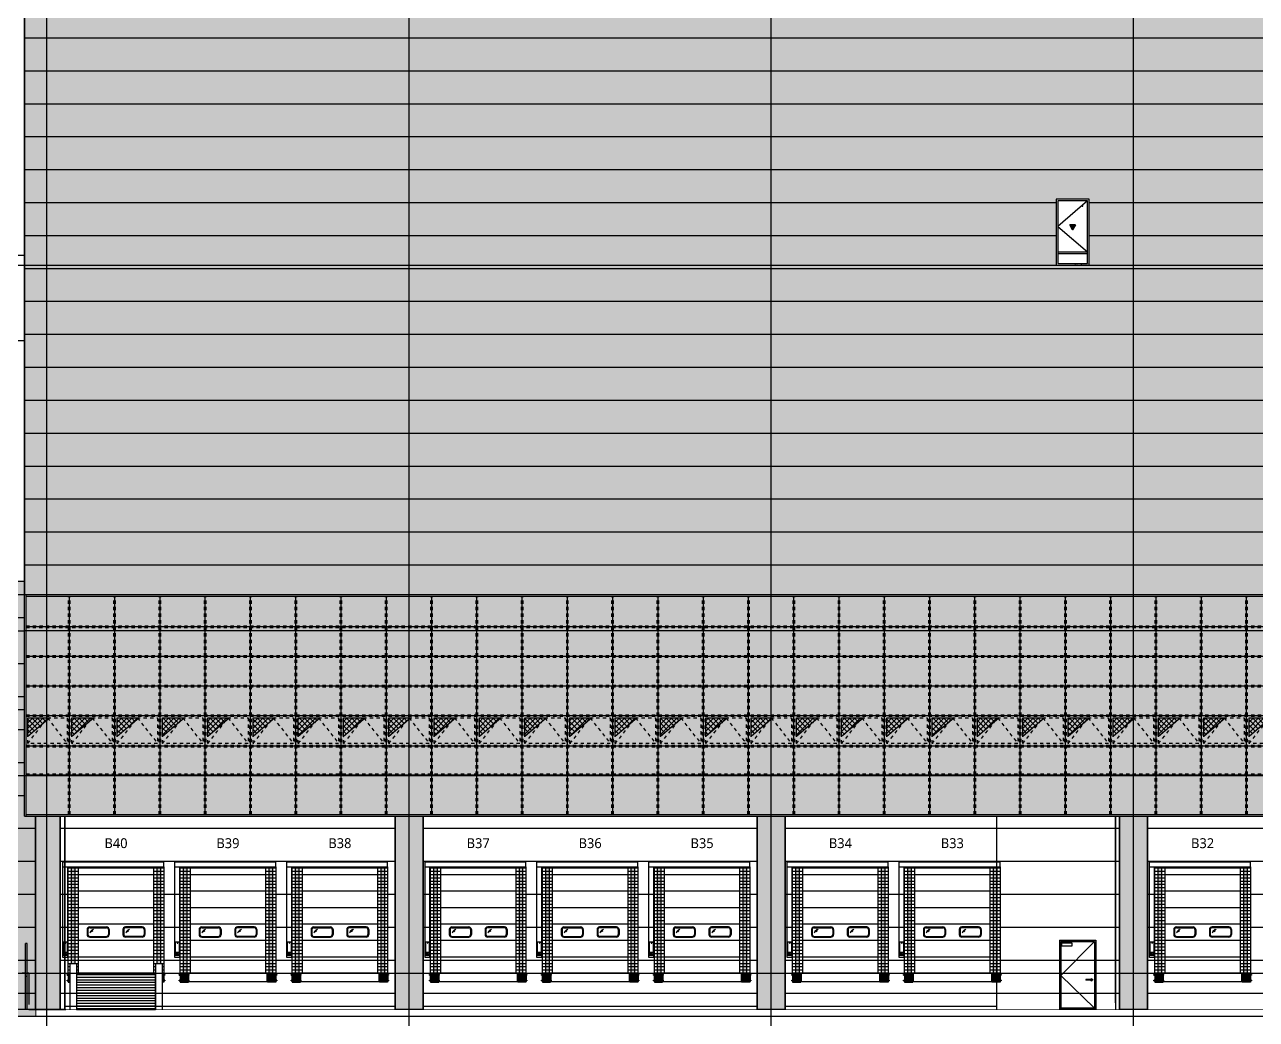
# Model space of a CAD drawing. Header units: millimetres. Extents: x 37653813 to 38677796, y 586285 to 874285.
# Drawn here: x 37803499 to 37840907, y 763742 to 793942 of the extents above; entities that cross this region are included whole.
import ezdxf
from ezdxf.enums import TextEntityAlignment as Align

# ---------------------------------------------------------------- set-up
doc = ezdxf.new("R2010")
doc.units = ezdxf.units.MM
doc.header["$LTSCALE"] = 1000
doc.header["$MEASUREMENT"] = 0
for name, pattern in [('-HID', [2.5, 1.5, -1]), ('CEN', [62, 60, -1, 0, -1]), ('HIDDEN', [2, 1, -1])]:
    doc.linetypes.add(name, pattern=pattern)
doc.layers.get('0').update_dxf_attribs({"linetype": 'CONTINUOUS'})
doc.layers.get('Defpoints').update_dxf_attribs({"color": 161, "linetype": 'CONTINUOUS'})
for name, color, linetype in [('251', 251, 'CONTINUOUS'), ('cen', 1, 'CONTINUOUS'), ('center(창호)', 1, 'CEN'), ('CON', 2, 'CONTINUOUS'), ('DOOR', 4, 'CONTINUOUS'), ('DOOR-ELE', 252, 'CONTINUOUS'), ('ELE-3', 7, 'CONTINUOUS'), ('ELE-5', 5, 'CONTINUOUS'), ('ELE2', 3, 'CONTINUOUS'), ('ELE3', 6, 'CONTINUOUS'), ('ELE4', 4, 'CONTINUOUS'), ('ELE9', 9, 'CONTINUOUS'), ('FIN(패널-T75 글라스울)', 6, 'CONTINUOUS'), ('h 253', 253, 'CONTINUOUS'), ('HAT-251', 251, 'CONTINUOUS'), ('HAT-253', 253, 'CONTINUOUS'), ('HAT-BACK', 252, 'CONTINUOUS'), ('hatch', 8, 'CONTINUOUS'), ('OPEN', 1, '-HID'), ('RAMP-ELE2', 4, 'CONTINUOUS'), ('STAIR', 4, 'CONTINUOUS'), ('TEX', 3, 'CONTINUOUS'), ('WID', 4, 'CONTINUOUS'), ('WIN', 4, 'CONTINUOUS'), ('WIN(커튼월)_외부', 4, 'CONTINUOUS'), ('WIN(커튼월_HID)_외부', 252, 'HIDDEN'), ('WIN_3(커튼월)_외부', 252, 'HIDDEN'), ('WIPEOUT', 7, 'CONTINUOUS'), ('먹-적색 14', 14, 'CONTINUOUS'), ('먹-적색(가로선) 26', 26, 'CONTINUOUS'), ('먹-흰색 255', 255, 'CONTINUOUS')]:
    doc.layers.add(name, color=color, linetype=linetype)
doc.layers.add('먹-WIN(커튼월)', color=7, linetype='CONTINUOUS', true_color=0xe0f2ff)
doc.styles.add('나눔바른고딕', font='NanumBarunGothic.ttf')

# ---------------------------------------------------------------- blocks, each defined once
blk = doc.blocks.new('AW_1.0X1.5_(소방)')
at = {"ltscale": 1000}
blk.add_wipeout([(1000, 2000), (0, 2000), (0, 0), (1000, 0)], dxfattribs=at).dxf.layer = 'WID'
h = blk.add_hatch(color=1)
h.dxf.hatch_style = 1
h.paths.add_polyline_path([(500, 1075), (587, 1225), (413, 1225)])
at = {"layer": 'HAT-BACK', "ltscale": 1000}
h = blk.add_hatch(color=253, dxfattribs=at)
h.dxf.hatch_style = 1
edge = h.paths.add_edge_path()
edge.add_arc((200, 1800), 15, 180, 540, ccw=False)
at = {"color": 1}
blk.add_lwpolyline([(500, 1075), (587, 1225), (413, 1225)], close=True, dxfattribs=at)
at = {"ltscale": 1000}
blk.add_lwpolyline([(500, 1075), (413, 1225), (587, 1225)], close=True, dxfattribs=at)
blk.add_circle((200, 1800), 15, dxfattribs=at)
at = {"layer": 'OPEN', "ltscale": 700}
blk.add_lwpolyline([(50, 1950), (950, 1175), (50, 400)], dxfattribs=at)
at = {"layer": 'WID', "ltscale": 1000}
for p, q in [((950, 400), (50, 400)), ((950, 350), (50, 350))]:
    blk.add_line(p, q, dxfattribs=at)
for points in [[(1000, 0), (0, 0), (0, 2000), (1000, 2000)], [(950, 50), (50, 50), (50, 1950), (950, 1950)]]:
    blk.add_lwpolyline(points, close=True, dxfattribs=at)
at = {"layer": 'Defpoints', "style": '나눔바른고딕'}
blk.add_text('AW(1.0X1.5)-소방대진입창호', height=25, dxfattribs=at).set_placement((15, 15))
blk = doc.blocks.new('저온 OVERHEAD DOOR')
blk.add_wipeout([(2600, 3382), (-465, 3382), (-465, 3230), (-300, 3230), (-300, -250), (2600, -250)]).dxf.layer = 'ELE-5'
at = {"ltscale": 2}
for points in [[(-100, 3230), (-200, 3230), (-200, 0), (-100, 0)], [(2500, 3230), (2400, 3230), (2400, 0), (2500, 0)]]:
    blk.add_hatch(color=256, dxfattribs=at).paths.add_polyline_path(points)
for p, q in [((-465, 3382), (2600, 3382)), ((-465, 482), (-465, 3382)), ((2600, 3230), (2600, 3382)), ((-465, 3230), (2600, 3230)), ((-315, 482), (-315, 3230)), ((272, 1325), (272, 1175)), ((297, 1325), (297, 1175)), ((352, 1405), (862, 1405)), ((352, 1405), (862, 1405)), ((352, 1380), (862, 1380)), ((352, 1380), (862, 1380)), ((471, 1339), (357, 1230)), ((441, 1329), (368, 1260)), ((444, 1289), (409, 1253)), ((917, 1325), (917, 1175)), ((942, 1325), (942, 1175)), ((1358, 1325), (1358, 1175)), ((1383, 1325), (1383, 1175)), ((1948, 1405), (1438, 1405)), ((1948, 1405), (1438, 1405)), ((1948, 1380), (1438, 1380)), ((1948, 1380), (1438, 1380)), ((1558, 1339), (1444, 1230)), ((1528, 1329), (1455, 1260)), ((1531, 1289), (1496, 1253)), ((2003, 1325), (2003, 1175)), ((2028, 1325), (2028, 1175)), ((-445, 553), (-445, 953)), ((-445, 953), (-325, 953)), ((-390, 937), (-390, 928)), ((-380, 937), (-380, 928)), ((-325, 553), (-325, 953)), ((352, 1120), (862, 1120)), ((352, 1095), (862, 1095)), ((1948, 1120), (1438, 1120)), ((1948, 1095), (1438, 1095)), ((-315, 482), (-465, 482)), ((-445, 641), (-325, 641)), ((-445, 553), (-325, 553)), ((-425, 565), (-425, 574)), ((-355, 581), (-415, 581)), ((-415, 565), (-415, 574)), ((-385, 581), (-385, 641)), ((-355, 565), (-355, 574)), ((-345, 565), (-345, 574)), ((-300, 0), (-300, -270)), ((-300, 0), (-50, 0)), ((-290, 0), (-290, -270)), ((-280, 0), (-280, -270)), ((-270, 0), (-270, -270)), ((-260, 0), (-260, -270)), ((-250, 0), (-250, -270)), ((-240, 0), (-240, -270)), ((-230, 0), (-230, -270)), ((-220, 0), (-220, -270)), ((-210, 0), (-210, -270)), ((-200, 0), (-200, -270)), ((-190, 0), (-190, -270)), ((-180, 0), (-180, -270)), ((-170, 0), (-170, -270)), ((-160, 0), (-160, -270)), ((-150, 0), (-150, -270)), ((-140, 0), (-140, -270)), ((-130, 0), (-130, -270)), ((-120, 0), (-120, -270)), ((-110, 0), (-110, -270)), ((-100, 0), (-100, -270)), ((-90, 0), (-90, -270)), ((-80, 0), (-80, -270)), ((-70, 0), (-70, -270)), ((-60, 0), (-60, -270)), ((-50, 0), (-50, -270)), ((2600, 0), (2350, 0)), ((2350, 0), (2350, -270)), ((2360, 0), (2360, -270)), ((2370, 0), (2370, -270)), ((2380, 0), (2380, -270)), ((2390, 0), (2390, -270)), ((2400, 0), (2400, -270)), ((2410, 0), (2410, -270)), ((2420, 0), (2420, -270)), ((2430, 0), (2430, -270)), ((2440, 0), (2440, -270)), ((2450, 0), (2450, -270)), ((2460, 0), (2460, -270)), ((2470, 0), (2470, -270)), ((2480, 0), (2480, -270)), ((2490, 0), (2490, -270)), ((2500, 0), (2500, -270)), ((2510, 0), (2510, -270)), ((2520, 0), (2520, -270)), ((2530, 0), (2530, -270)), ((2540, 0), (2540, -270)), ((2550, 0), (2550, -270)), ((2560, 0), (2560, -270)), ((2570, 0), (2570, -270)), ((2580, 0), (2580, -270)), ((2590, 0), (2590, -270)), ((2600, 0), (2600, -270)), ((-329, -42), (-330, -43)), ((-330, -43), (-330, -59)), ((-330, -59), (-329, -60)), ((-329, -210), (-330, -211)), ((-330, -211), (-330, -227)), ((-330, -227), (-329, -228)), ((-329, -42), (-317, -42)), ((-329, -60), (-317, -60)), ((-329, -210), (-317, -210)), ((-329, -228), (-317, -228)), ((-317, -40), (-317, -62)), ((-306, -40), (-317, -40)), ((-317, -42), (-44, -42)), ((-317, -60), (-44, -60)), ((-306, -62), (-317, -62)), ((-317, -208), (-317, -230)), ((-306, -208), (-317, -208)), ((-317, -210), (-44, -210)), ((-317, -228), (-44, -228)), ((-306, -230), (-317, -230)), ((-306, -15), (-300, -15)), ((-306, -15), (-306, -255)), ((-306, -25), (-296, -15)), ((-306, -25), (-306, -245)), ((-296, -255), (-306, -245)), ((-306, -255), (-300, -255)), ((-300, -15), (-300, -255)), ((-300, -245), (-300, -270)), ((-300, -270), (-50, -270)), ((-231, -15), (-296, -15)), ((-231, -255), (-296, -255)), ((-231, -255), (-231, -15)), ((-119, -25), (-109, -15)), ((-119, -25), (-119, -245)), ((-109, -255), (-119, -245)), ((-50, -15), (-109, -15)), ((-50, -255), (-109, -255)), ((-50, -15), (-44, -15)), ((-50, -15), (-50, -255)), ((-50, -245), (-50, -270)), ((-50, -255), (-44, -255)), ((-44, -15), (-44, -255)), ((-37, -40), (-44, -40)), ((-37, -62), (-44, -62)), ((-37, -208), (-44, -208)), ((-37, -230), (-44, -230)), ((-37, -40), (-37, -62)), ((-37, -208), (-37, -230)), ((2337, -40), (2337, -62)), ((2337, -40), (2344, -40)), ((2337, -62), (2344, -62)), ((2337, -208), (2337, -230)), ((2337, -208), (2344, -208)), ((2337, -230), (2344, -230)), ((2350, -15), (2344, -15)), ((2344, -15), (2344, -255)), ((2617, -42), (2344, -42)), ((2617, -60), (2344, -60)), ((2617, -210), (2344, -210)), ((2617, -228), (2344, -228)), ((2350, -255), (2344, -255)), ((2350, -15), (2409, -15)), ((2350, -15), (2350, -255)), ((2350, -245), (2350, -270)), ((2350, -255), (2409, -255)), ((2600, -270), (2350, -270)), ((2419, -25), (2409, -15)), ((2409, -255), (2419, -245)), ((2419, -25), (2419, -245)), ((2531, -15), (2596, -15)), ((2531, -255), (2531, -15)), ((2531, -255), (2596, -255)), ((2606, -25), (2596, -15)), ((2596, -255), (2606, -245)), ((2606, -15), (2600, -15)), ((2600, -15), (2600, -255)), ((2600, -245), (2600, -270)), ((2606, -255), (2600, -255)), ((2606, -15), (2606, -255)), ((2606, -25), (2606, -245)), ((2606, -40), (2617, -40)), ((2606, -62), (2617, -62)), ((2606, -208), (2617, -208)), ((2606, -230), (2617, -230)), ((2617, -40), (2617, -62)), ((2629, -42), (2617, -42)), ((2629, -60), (2617, -60)), ((2617, -208), (2617, -230)), ((2629, -210), (2617, -210)), ((2629, -228), (2617, -228)), ((2629, -42), (2630, -43)), ((2630, -59), (2629, -60)), ((2629, -210), (2630, -211)), ((2630, -227), (2629, -228)), ((2630, -43), (2630, -59)), ((2630, -211), (2630, -227))]:
    blk.add_line(p, q)
at = {"linetype": 'Continuous', "lineweight": -3}
for p, q in [((-300, 3200), (0, 3200)), ((-300, 3100), (0, 3100)), ((-300, 3100), (0, 3100)), ((-300, 3000), (0, 3000)), ((-300, 3000), (0, 3000)), ((0, 3200), (2300, 3200)), ((0, 3000), (2300, 3000)), ((2300, 3200), (2600, 3200)), ((2300, 3100), (2600, 3100)), ((2300, 3100), (2600, 3100)), ((2300, 3000), (2600, 3000)), ((2300, 3000), (2600, 3000)), ((-300, 2900), (0, 2900)), ((-300, 2900), (0, 2900)), ((-300, 2800), (0, 2800)), ((-300, 2800), (0, 2800)), ((-300, 2800), (0, 2800)), ((-300, 2700), (0, 2700)), ((-300, 2700), (0, 2700)), ((-300, 2700), (0, 2700)), ((-300, 2700), (0, 2700)), ((-300, 2700), (0, 2700)), ((-300, 2700), (0, 2700)), ((-300, 2700), (0, 2700)), ((-300, 2700), (0, 2700)), ((-300, 2700), (0, 2700)), ((2300, 2900), (2600, 2900)), ((2300, 2900), (2600, 2900)), ((2300, 2800), (2600, 2800)), ((2300, 2800), (2600, 2800)), ((2300, 2800), (2600, 2800)), ((2300, 2700), (2600, 2700)), ((2300, 2700), (2600, 2700)), ((2300, 2700), (2600, 2700)), ((2300, 2700), (2600, 2700)), ((2300, 2700), (2600, 2700)), ((2300, 2700), (2600, 2700)), ((2300, 2700), (2600, 2700)), ((2300, 2700), (2600, 2700)), ((2300, 2700), (2600, 2700)), ((-300, 2600), (0, 2600)), ((-300, 2600), (0, 2600)), ((-300, 2600), (0, 2600)), ((-300, 2600), (0, 2600)), ((-300, 2600), (0, 2600)), ((-300, 2600), (0, 2600)), ((-300, 2600), (0, 2600)), ((-300, 2600), (0, 2600)), ((-300, 2600), (0, 2600)), ((-300, 2600), (0, 2600)), ((-300, 2600), (0, 2600)), ((-300, 2600), (0, 2600)), ((-300, 2600), (0, 2600)), ((-300, 2600), (0, 2600)), ((-300, 2600), (0, 2600)), ((-300, 2600), (0, 2600)), ((-300, 2600), (0, 2600)), ((-300, 2600), (0, 2600)), ((-300, 2500), (0, 2500)), ((-300, 2500), (0, 2500)), ((-300, 2500), (0, 2500)), ((-300, 2500), (0, 2500)), ((-300, 2500), (0, 2500)), ((-300, 2500), (0, 2500)), ((-300, 2500), (0, 2500)), ((-300, 2500), (0, 2500)), ((-300, 2500), (0, 2500)), ((-300, 2500), (0, 2500)), ((-300, 2500), (0, 2500)), ((-300, 2500), (0, 2500)), ((-300, 2500), (0, 2500)), ((-300, 2500), (0, 2500)), ((-300, 2500), (0, 2500)), ((-300, 2500), (0, 2500)), ((-300, 2500), (0, 2500)), ((-300, 2500), (0, 2500)), ((-300, 2400), (0, 2400)), ((-300, 2400), (0, 2400)), ((-300, 2400), (0, 2400)), ((-300, 2400), (0, 2400)), ((-300, 2400), (0, 2400)), ((-300, 2400), (0, 2400)), ((-300, 2400), (0, 2400)), ((-300, 2400), (0, 2400)), ((-300, 2400), (0, 2400)), ((-300, 2400), (0, 2400)), ((-300, 2400), (0, 2400)), ((-300, 2400), (0, 2400)), ((-300, 2400), (0, 2400)), ((-300, 2400), (0, 2400)), ((-300, 2400), (0, 2400)), ((-300, 2400), (0, 2400)), ((-300, 2400), (0, 2400)), ((-300, 2400), (0, 2400)), ((-300, 2300), (0, 2300)), ((-300, 2300), (0, 2300)), ((-300, 2300), (0, 2300)), ((-300, 2300), (0, 2300)), ((-300, 2300), (0, 2300)), ((-300, 2300), (0, 2300)), ((-300, 2300), (0, 2300)), ((-300, 2300), (0, 2300)), ((-300, 2300), (0, 2300)), ((-300, 2300), (0, 2300)), ((-300, 2300), (0, 2300)), ((-300, 2300), (0, 2300)), ((-300, 2300), (0, 2300)), ((-300, 2300), (0, 2300)), ((-300, 2300), (0, 2300)), ((-300, 2300), (0, 2300)), ((-300, 2300), (0, 2300)), ((-300, 2300), (0, 2300)), ((2300, 2600), (2600, 2600)), ((2300, 2600), (2600, 2600)), ((2300, 2600), (2600, 2600)), ((2300, 2600), (2600, 2600)), ((2300, 2600), (2600, 2600)), ((2300, 2600), (2600, 2600)), ((2300, 2600), (2600, 2600)), ((2300, 2600), (2600, 2600)), ((2300, 2600), (2600, 2600)), ((2300, 2600), (2600, 2600)), ((2300, 2600), (2600, 2600)), ((2300, 2600), (2600, 2600)), ((2300, 2600), (2600, 2600)), ((2300, 2600), (2600, 2600)), ((2300, 2600), (2600, 2600)), ((2300, 2600), (2600, 2600)), ((2300, 2600), (2600, 2600)), ((2300, 2600), (2600, 2600)), ((2300, 2500), (2600, 2500)), ((2300, 2500), (2600, 2500)), ((2300, 2500), (2600, 2500)), ((2300, 2500), (2600, 2500)), ((2300, 2500), (2600, 2500)), ((2300, 2500), (2600, 2500)), ((2300, 2500), (2600, 2500)), ((2300, 2500), (2600, 2500)), ((2300, 2500), (2600, 2500)), ((2300, 2500), (2600, 2500)), ((2300, 2500), (2600, 2500)), ((2300, 2500), (2600, 2500)), ((2300, 2500), (2600, 2500)), ((2300, 2500), (2600, 2500)), ((2300, 2500), (2600, 2500)), ((2300, 2500), (2600, 2500)), ((2300, 2500), (2600, 2500)), ((2300, 2500), (2600, 2500)), ((2300, 2400), (2600, 2400)), ((2300, 2400), (2600, 2400)), ((2300, 2400), (2600, 2400)), ((2300, 2400), (2600, 2400)), ((2300, 2400), (2600, 2400)), ((2300, 2400), (2600, 2400)), ((2300, 2400), (2600, 2400)), ((2300, 2400), (2600, 2400)), ((2300, 2400), (2600, 2400)), ((2300, 2400), (2600, 2400)), ((2300, 2400), (2600, 2400)), ((2300, 2400), (2600, 2400)), ((2300, 2400), (2600, 2400)), ((2300, 2400), (2600, 2400)), ((2300, 2400), (2600, 2400)), ((2300, 2400), (2600, 2400)), ((2300, 2400), (2600, 2400)), ((2300, 2400), (2600, 2400)), ((2300, 2300), (2600, 2300)), ((2300, 2300), (2600, 2300)), ((2300, 2300), (2600, 2300)), ((2300, 2300), (2600, 2300)), ((2300, 2300), (2600, 2300)), ((2300, 2300), (2600, 2300)), ((2300, 2300), (2600, 2300)), ((2300, 2300), (2600, 2300)), ((2300, 2300), (2600, 2300)), ((2300, 2300), (2600, 2300)), ((2300, 2300), (2600, 2300)), ((2300, 2300), (2600, 2300)), ((2300, 2300), (2600, 2300)), ((2300, 2300), (2600, 2300)), ((2300, 2300), (2600, 2300)), ((2300, 2300), (2600, 2300)), ((2300, 2300), (2600, 2300)), ((2300, 2300), (2600, 2300)), ((-300, 2200), (0, 2200)), ((-300, 2200), (0, 2200)), ((-300, 2200), (0, 2200)), ((-300, 2200), (0, 2200)), ((-300, 2200), (0, 2200)), ((-300, 2200), (0, 2200)), ((-300, 2200), (0, 2200)), ((-300, 2200), (0, 2200)), ((-300, 2200), (0, 2200)), ((-300, 2200), (0, 2200)), ((-300, 2200), (0, 2200)), ((-300, 2200), (0, 2200)), ((-300, 2100), (0, 2100)), ((-300, 2100), (0, 2100)), ((-300, 2100), (0, 2100)), ((-300, 2100), (0, 2100)), ((-300, 2100), (0, 2100)), ((-300, 2100), (0, 2100)), ((-300, 2100), (0, 2100)), ((-300, 2100), (0, 2100)), ((-300, 2100), (0, 2100)), ((-300, 2100), (0, 2100)), ((-300, 2100), (0, 2100)), ((-300, 2100), (0, 2100)), ((-300, 2000), (0, 2000)), ((-300, 2000), (0, 2000)), ((-300, 2000), (0, 2000)), ((-300, 2000), (0, 2000)), ((-300, 2000), (0, 2000)), ((-300, 2000), (0, 2000)), ((-300, 2000), (0, 2000)), ((-300, 2000), (0, 2000)), ((-300, 2000), (0, 2000)), ((-300, 2000), (0, 2000)), ((-300, 2000), (0, 2000)), ((-300, 2000), (0, 2000)), ((-300, 1900), (0, 1900)), ((-300, 1900), (0, 1900)), ((-300, 1900), (0, 1900)), ((-300, 1900), (0, 1900)), ((-300, 1900), (0, 1900)), ((-300, 1900), (0, 1900)), ((-300, 1900), (0, 1900)), ((-300, 1900), (0, 1900)), ((-300, 1900), (0, 1900)), ((-300, 1900), (0, 1900)), ((-300, 1900), (0, 1900)), ((-300, 1900), (0, 1900)), ((2300, 2200), (2600, 2200)), ((2300, 2200), (2600, 2200)), ((2300, 2200), (2600, 2200)), ((2300, 2200), (2600, 2200)), ((2300, 2200), (2600, 2200)), ((2300, 2200), (2600, 2200)), ((2300, 2200), (2600, 2200)), ((2300, 2200), (2600, 2200)), ((2300, 2200), (2600, 2200)), ((2300, 2200), (2600, 2200)), ((2300, 2200), (2600, 2200)), ((2300, 2200), (2600, 2200)), ((2300, 2100), (2600, 2100)), ((2300, 2100), (2600, 2100)), ((2300, 2100), (2600, 2100)), ((2300, 2100), (2600, 2100)), ((2300, 2100), (2600, 2100)), ((2300, 2100), (2600, 2100)), ((2300, 2100), (2600, 2100)), ((2300, 2100), (2600, 2100)), ((2300, 2100), (2600, 2100)), ((2300, 2100), (2600, 2100)), ((2300, 2100), (2600, 2100)), ((2300, 2100), (2600, 2100)), ((2300, 2000), (2600, 2000)), ((2300, 2000), (2600, 2000)), ((2300, 2000), (2600, 2000)), ((2300, 2000), (2600, 2000)), ((2300, 2000), (2600, 2000)), ((2300, 2000), (2600, 2000)), ((2300, 2000), (2600, 2000)), ((2300, 2000), (2600, 2000)), ((2300, 2000), (2600, 2000)), ((2300, 2000), (2600, 2000)), ((2300, 2000), (2600, 2000)), ((2300, 2000), (2600, 2000)), ((2300, 1900), (2600, 1900)), ((2300, 1900), (2600, 1900)), ((2300, 1900), (2600, 1900)), ((2300, 1900), (2600, 1900)), ((2300, 1900), (2600, 1900)), ((2300, 1900), (2600, 1900)), ((2300, 1900), (2600, 1900)), ((2300, 1900), (2600, 1900)), ((2300, 1900), (2600, 1900)), ((2300, 1900), (2600, 1900)), ((2300, 1900), (2600, 1900)), ((2300, 1900), (2600, 1900)), ((-300, 1800), (0, 1800)), ((-300, 1800), (0, 1800)), ((-300, 1800), (0, 1800)), ((-300, 1800), (0, 1800)), ((-300, 1800), (0, 1800)), ((-300, 1800), (0, 1800)), ((-300, 1800), (0, 1800)), ((-300, 1800), (0, 1800)), ((-300, 1800), (0, 1800)), ((-300, 1800), (0, 1800)), ((-300, 1800), (0, 1800)), ((-300, 1800), (0, 1800)), ((-300, 1700), (0, 1700)), ((-300, 1700), (0, 1700)), ((-300, 1700), (0, 1700)), ((-300, 1700), (0, 1700)), ((-300, 1700), (0, 1700)), ((-300, 1700), (0, 1700)), ((-300, 1700), (0, 1700)), ((-300, 1700), (0, 1700)), ((-300, 1700), (0, 1700)), ((-300, 1700), (0, 1700)), ((-300, 1700), (0, 1700)), ((-300, 1700), (0, 1700)), ((-300, 1600), (0, 1600)), ((-300, 1600), (0, 1600)), ((-300, 1600), (0, 1600)), ((-300, 1500), (0, 1500)), ((-300, 1500), (0, 1500)), ((-300, 1500), (0, 1500)), ((2300, 1800), (2600, 1800)), ((2300, 1800), (2600, 1800)), ((2300, 1800), (2600, 1800)), ((2300, 1800), (2600, 1800)), ((2300, 1800), (2600, 1800)), ((2300, 1800), (2600, 1800)), ((2300, 1800), (2600, 1800)), ((2300, 1800), (2600, 1800)), ((2300, 1800), (2600, 1800)), ((2300, 1800), (2600, 1800)), ((2300, 1800), (2600, 1800)), ((2300, 1800), (2600, 1800)), ((2300, 1700), (2600, 1700)), ((2300, 1700), (2600, 1700)), ((2300, 1700), (2600, 1700)), ((2300, 1700), (2600, 1700)), ((2300, 1700), (2600, 1700)), ((2300, 1700), (2600, 1700)), ((2300, 1700), (2600, 1700)), ((2300, 1700), (2600, 1700)), ((2300, 1700), (2600, 1700)), ((2300, 1700), (2600, 1700)), ((2300, 1700), (2600, 1700)), ((2300, 1700), (2600, 1700)), ((2300, 1600), (2600, 1600)), ((2300, 1600), (2600, 1600)), ((2300, 1600), (2600, 1600)), ((2300, 1500), (2600, 1500)), ((2300, 1500), (2600, 1500)), ((2300, 1500), (2600, 1500)), ((-300, 1400), (0, 1400)), ((-300, 1400), (0, 1400)), ((-300, 1400), (0, 1400)), ((-300, 1300), (0, 1300)), ((-300, 1300), (0, 1300)), ((-300, 1200), (0, 1200)), ((-300, 1200), (0, 1200)), ((2300, 1400), (2600, 1400)), ((2300, 1400), (2600, 1400)), ((2300, 1400), (2600, 1400)), ((2300, 1300), (2600, 1300)), ((2300, 1300), (2600, 1300)), ((2300, 1200), (2600, 1200)), ((2300, 1200), (2600, 1200)), ((-300, 1100), (0, 1100)), ((-300, 1000), (0, 1000)), ((-300, 900), (0, 900)), ((-300, 800), (0, 800)), ((2300, 1100), (2600, 1100)), ((2300, 1000), (2600, 1000)), ((2300, 900), (2600, 900)), ((2300, 800), (2600, 800)), ((-300, 700), (0, 700)), ((-300, 600), (0, 600)), ((-300, 500), (0, 500)), ((-300, 400), (0, 400)), ((2300, 700), (2600, 700)), ((2300, 600), (2600, 600)), ((2300, 500), (2600, 500)), ((2300, 400), (2600, 400)), ((-300, 300), (0, 300)), ((-300, 200), (0, 200)), ((-300, 100), (0, 100)), ((2300, 300), (2600, 300)), ((2300, 200), (2600, 200)), ((2300, 100), (2600, 100))]:
    blk.add_line(p, q, dxfattribs=at)
at = {"linetype": 'ByBlock', "ltscale": 0.017}
for p, q in [((0, 2500), (2300, 2500)), ((0, 2500), (2300, 2500)), ((0, 2500), (2300, 2500)), ((0, 2500), (2300, 2500)), ((0, 2000), (2300, 2000)), ((0, 1500), (2300, 1500)), ((0, 1000), (2300, 1000)), ((0, 500), (2300, 500))]:
    blk.add_line(p, q, dxfattribs=at)
at = {"linetype": 'ByBlock'}
for p, q in [((-330, -43), (-44, -43)), ((-330, -59), (-44, -59)), ((-330, -211), (-44, -211)), ((-330, -227), (-44, -227)), ((-329, -60), (-329, -42)), ((-329, -228), (-329, -210)), ((2630, -43), (2344, -43)), ((2630, -59), (2344, -59)), ((2630, -211), (2344, -211)), ((2630, -227), (2344, -227)), ((2629, -60), (2629, -42)), ((2629, -228), (2629, -210))]:
    blk.add_line(p, q, dxfattribs=at)
at = {"ltscale": 0.002}
for points in [[(-300, 3230), (0, 3230), (0, 0), (-300, 0)], [(-200, 3230), (-100, 3230), (-100, 0), (-200, 0)], [(2300, 3230), (2600, 3230), (2600, 0), (2300, 0)], [(2400, 3230), (2500, 3230), (2500, 0), (2400, 0)], [(-44, -250), (2344, -250), (2344, 0), (-44, 0)]]:
    blk.add_lwpolyline(points, close=True, dxfattribs=at)
for points in [[(2419, 0), (2350, 0)], [(-119, 0), (-50, 0)]]:
    blk.add_lwpolyline(points)
for centre in [(-282, -51), (-282, -219), (-95, -51), (-95, -219), (2395, -51), (2395, -219), (2582, -51), (2582, -219)]:
    blk.add_circle(centre, 10.2)
for centre, radius, start, end in [((352, 1325), 80, 90, 180), ((352, 1325), 80, 90, 180), ((352, 1175), 80, 180, 270), ((352, 1325), 55, 90, 180), ((352, 1325), 55, 90, 180), ((352, 1175), 55, 180, 270), ((862, 1325), 80, 0, 90), ((862, 1325), 80, 0, 90), ((862, 1325), 55, 0, 90), ((862, 1325), 55, 0, 90), ((862, 1175), 80, 270, 0), ((862, 1175), 55, 270, 0), ((1438, 1325), 80, 90, 180), ((1438, 1325), 80, 90, 180), ((1438, 1175), 80, 180, 270), ((1438, 1325), 55, 90, 180), ((1438, 1325), 55, 90, 180), ((1438, 1175), 55, 180, 270), ((1948, 1325), 80, 0, 90), ((1948, 1325), 80, 0, 90), ((1948, 1325), 55, 0, 90), ((1948, 1325), 55, 0, 90), ((1948, 1175), 80, 270, 0), ((1948, 1175), 55, 270, 0), ((-385, 921), 8.5, 128.1459, 269.9989), ((-385, 937), 5.25, 90, 180.0006), ((-385, 937), 5.25, 359.9994, 90), ((-385, 921), 8.5, 270.0011, 51.8541), ((-420, 581), 8.5, 90.0011, 231.8541), ((-420, 565), 5.25, 179.9994, 270), ((-420, 581), 8.5, 308.1459, 89.9989), ((-420, 565), 5.25, 270, 0.0006), ((-350, 581), 8.5, 90.0011, 231.8541), ((-350, 565), 5.25, 179.9994, 270), ((-350, 581), 8.5, 308.1459, 89.9989), ((-350, 565), 5.25, 270, 0.0006)]:
    blk.add_arc(centre, radius, start, end)
blk = doc.blocks.new('dfadgfafghkfg')
blk.add_wipeout([(6955869, 1636158), (6956069, 1636158), (6956069, 1635858), (6958469, 1635858), (6958469, 1636158), (6958669, 1636158), (6958669, 1634758), (6955869, 1634758)]).dxf.layer = 'WIPEOUT'
at = {"layer": 'h 253'}
h = blk.add_hatch(dxfattribs=at)
h.set_pattern_fill('ANSI31', color=256, scale=25, angle=315)
h.set_pattern_definition([(0, (6810876.97, 1456858.19), (2e-14, 79.375), [])])
h.paths.add_polyline_path([(6958469, 1634758), (6958469, 1635858), (6956069, 1635858), (6956069, 1634758)])
at = {"layer": 'ELE3'}
for p, q in [((6955869, 1636158), (6955869, 1634758)), ((6956069, 1636158), (6956069, 1634758)), ((6958469, 1636158), (6958469, 1634758)), ((6958669, 1636158), (6958669, 1634758))]:
    blk.add_line(p, q, dxfattribs=at)
for points in [[(6955869, 1636158), (6956069, 1636158)], [(6958469, 1636158), (6958669, 1636158)]]:
    blk.add_lwpolyline(points, dxfattribs=at)
at = {"layer": 'h 253'}
blk.add_lwpolyline([(6956069, 1634758), (6958469, 1634758), (6958469, 1635858), (6956069, 1635858)], close=True, dxfattribs=at)
blk = doc.blocks.new('A$C796d04ea')
blk.add_wipeout([(1000, 2100), (1000, 0), (-100, 0), (-100, 2100)])
blk.add_wipeout([(-100, 2100), (1000, 2100), (1000, 0), (-100, 0)]).dxf.layer = 'WIPEOUT'
at = {"layer": 'center(창호)'}
for p, q in [((-20, 900), (70, 900)), ((25, 945), (25, 855))]:
    blk.add_line(p, q, dxfattribs=at)
at = {"layer": 'DOOR', "ltscale": 1000}
for p, q in [((-100, 2100), (-100, 0)), ((1000, 2100), (-100, 2100)), ((-60, 2060), (-60, 0)), ((960, 2060), (-60, 2060)), ((960, 2060), (960, 0)), ((1000, 2100), (1000, 0)), ((-60, 40), (960, 40)), ((-100, 0), (1000, 0))]:
    blk.add_line(p, q, dxfattribs=at)
blk.add_circle((25, 900), 30, dxfattribs=at)
at = {"layer": 'DOOR-ELE', "ltscale": 1000}
for p, q in [((51, 915), (200, 915)), ((51, 885), (200, 885)), ((150, 915), (150, 885)), ((200, 915), (200, 885))]:
    blk.add_line(p, q, dxfattribs=at)
for points in [[(930, 2025), (630, 2025), (630, 1925), (930, 1925)], [(960, 1780), (950, 1780), (950, 1880), (960, 1880)], [(960, 200), (950, 200), (950, 300), (960, 300)]]:
    blk.add_lwpolyline(points, close=True, dxfattribs=at)
at = {"layer": 'OPEN', "ltscale": 700}
for p, q in [((-60, 2060), (960, 1030)), ((960, 1030), (-60, 40))]:
    blk.add_line(p, q, dxfattribs=at)
blk = doc.blocks.new('C7B-B2-B1 입면')
at = {"ltscale": 0.1}
blk.add_wipeout([(44171369, -1439339), (44172119, -1439339), (44172119, -1427839), (44171369, -1427839)], dxfattribs=at).dxf.layer = 'HAT-251'
at = {"layer": 'HAT-251', "ltscale": 0.1}
h = blk.add_hatch(color=256, dxfattribs=at)
h.dxf.hatch_style = 1
h.paths.add_polyline_path([(44171369, -1427839), (44172119, -1427839), (44172119, -1439339), (44171369, -1439339)])
at = {"layer": 'ELE-3', "ltscale": 0.1}
blk.add_lwpolyline([(44171369, -1427839), (44172119, -1427839), (44172119, -1439339), (44171369, -1439339)], close=True, dxfattribs=at)
at = {"layer": 'ELE-3', "ltscale": 1000}
blk.add_lwpolyline([(44172119, -1439339), (44172119, -1431289)], dxfattribs=at)
at = {"layer": 'HAT-251', "ltscale": 0.1}
blk.add_lwpolyline([(44172119, -1439339), (44171369, -1439339), (44171369, -1427839), (44172119, -1427839)], close=True, dxfattribs=at)
blk.add_lwpolyline([(44171369, -1431289), (44171369, -1439339)], dxfattribs=at)
blk = doc.blocks.new('C7C7A-B2-B1 입면')
at = {"ltscale": 0.1}
blk.add_wipeout([(44182294, -1439339), (44183144, -1439339), (44183144, -1427839), (44182294, -1427839)], dxfattribs=at).dxf.layer = 'HAT-251'
at = {"layer": 'HAT-251', "ltscale": 0.1}
h = blk.add_hatch(color=256, dxfattribs=at)
h.dxf.hatch_style = 1
h.paths.add_polyline_path([(44182294, -1427839), (44183144, -1427839), (44183144, -1439339), (44182294, -1439339)])
at = {"layer": 'ELE-3', "ltscale": 0.1}
blk.add_lwpolyline([(44182294, -1427839), (44183144, -1427839), (44183144, -1439339), (44182294, -1439339)], close=True, dxfattribs=at)
at = {"layer": 'ELE-3', "ltscale": 1000}
blk.add_lwpolyline([(44183144, -1439339), (44183144, -1431289)], dxfattribs=at)
at = {"layer": 'HAT-251', "ltscale": 0.1}
blk.add_lwpolyline([(44183144, -1439339), (44182294, -1439339), (44182294, -1427839), (44183144, -1427839)], close=True, dxfattribs=at)
blk.add_lwpolyline([(44182294, -1431289), (44182294, -1439339)], dxfattribs=at)
blk = doc.blocks.new('A$C2DB153E7')
at = {"layer": 'hatch'}
h = blk.add_hatch(dxfattribs=at)
h.set_pattern_fill('_USER', color=252, scale=112.5, angle=45, double=1, pattern_type=0)
h.set_pattern_definition([(45, (-5906.34, -13786.88), (-79.5495, 79.5495), []), (135, (-5906.34, -13786.88), (-79.5495, -79.5495), [])])
h.paths.add_polyline_path([(663, 0), (0, -562), (0, 0)])
at = {"layer": 'hatch', "color": 252}
blk.add_lwpolyline([(663, 0), (0, -562), (0, 0)], close=True, dxfattribs=at)
blk = doc.blocks.new('A$C26893fde')
blk.add_wipeout([(8127, 7190), (174352, 7190), (174352, 460), (8127, 460)])
at = {"layer": '먹-WIN(커튼월)', "ltscale": 0.1}
h = blk.add_hatch(dxfattribs=at)
h.set_pattern_fill('DOTS', color=254, scale=3000)
h.set_pattern_definition([(0, (-37795372.14, -766752.47), (93.75, 187.5), [0, -187.5])])
h.paths.add_polyline_path([(174302, 7140), (8177, 7140), (8177, 4390), (174302, 4390)])
h = blk.add_hatch(dxfattribs=at)
h.set_pattern_fill('DOTS', color=256, scale=3000)
h.set_pattern_definition([(0, (-37795372.14, -769452.47), (93.75, 187.5), [0, -187.5])])
h.paths.add_polyline_path([(174302, 4390), (8177, 4390), (8177, 1690), (174302, 1690)])
h = blk.add_hatch(dxfattribs=at)
h.set_pattern_fill('DOTS', color=254, scale=3000)
h.set_pattern_definition([(0, (-37795372.14, -772202.47), (93.75, 187.5), [0, -187.5])])
h.paths.add_polyline_path([(174302, 1690), (8177, 1690), (8177, 510), (174302, 510)])
at = {"layer": 'WIN(커튼월)_외부', "ltscale": 1000}
for p, q in [((8127, 7190), (174352, 7190)), ((8127, 7190), (174352, 7190)), ((8127, 460), (8127, 7190)), ((8177, 460), (8177, 7190)), ((8177, 7140), (174302, 7140)), ((9489, 510), (9489, 7140)), ((10864, 510), (10864, 7140)), ((12239, 510), (12239, 7140)), ((13614, 510), (13614, 7140)), ((14989, 510), (14989, 7140)), ((16364, 510), (16364, 7140)), ((17739, 510), (17739, 7140)), ((19114, 510), (19114, 7140)), ((20489, 510), (20489, 7140)), ((21864, 510), (21864, 7140)), ((23239, 510), (23239, 7140)), ((24614, 510), (24614, 7140)), ((25989, 510), (25989, 7140)), ((27364, 510), (27364, 7140)), ((28739, 510), (28739, 7140)), ((30114, 510), (30114, 7140)), ((31489, 510), (31489, 7140)), ((32864, 510), (32864, 7140)), ((34239, 510), (34239, 7140)), ((35614, 510), (35614, 7140)), ((36989, 510), (36989, 7140)), ((38364, 510), (38364, 7140)), ((39739, 510), (39739, 7140)), ((41114, 510), (41114, 7140)), ((42489, 510), (42489, 7140)), ((43864, 510), (43864, 7140)), ((45239, 510), (45239, 7140)), ((8177, 6215), (174252, 6215)), ((8177, 6215), (174252, 6215)), ((8177, 6215), (174252, 6215)), ((8177, 6215), (174252, 6215)), ((8177, 5315), (174252, 5315)), ((8177, 5315), (174252, 5315)), ((8177, 5315), (174252, 5315)), ((8177, 5315), (174252, 5315)), ((8177, 4415), (174252, 4415)), ((8177, 4415), (174252, 4415)), ((8177, 4415), (174252, 4415)), ((8177, 4415), (174252, 4415)), ((8177, 3515), (174252, 3515)), ((8177, 2590), (174252, 2590)), ((8177, 1715), (174252, 1715)), ((8127, 460), (174352, 460)), ((8177, 510), (174302, 510))]:
    blk.add_line(p, q, dxfattribs=at)
at = {"layer": 'WIN(커튼월_HID)_외부', "ltscale": 0.1}
for p, q in [((9464, 510), (9464, 7140)), ((9514, 510), (9514, 7140)), ((10839, 510), (10839, 7140)), ((10889, 510), (10889, 7140)), ((12214, 510), (12214, 7140)), ((12264, 510), (12264, 7140)), ((13589, 510), (13589, 7140)), ((13639, 510), (13639, 7140)), ((14964, 510), (14964, 7140)), ((15014, 510), (15014, 7140)), ((16339, 510), (16339, 7140)), ((16389, 510), (16389, 7140)), ((17714, 510), (17714, 7140)), ((17764, 510), (17764, 7140)), ((19089, 510), (19089, 7140)), ((19139, 510), (19139, 7140)), ((20464, 510), (20464, 7140)), ((20514, 510), (20514, 7140)), ((21839, 510), (21839, 7140)), ((21889, 510), (21889, 7140)), ((23214, 510), (23214, 7140)), ((23264, 510), (23264, 7140)), ((24589, 510), (24589, 7140)), ((24639, 510), (24639, 7140)), ((25964, 510), (25964, 7140)), ((26014, 510), (26014, 7140)), ((27339, 510), (27339, 7140)), ((27389, 510), (27389, 7140)), ((28714, 510), (28714, 7140)), ((28764, 510), (28764, 7140)), ((30089, 510), (30089, 7140)), ((30139, 510), (30139, 7140)), ((31464, 510), (31464, 7140)), ((31514, 510), (31514, 7140)), ((32839, 510), (32839, 7140)), ((32889, 510), (32889, 7140)), ((34214, 510), (34214, 7140)), ((34264, 510), (34264, 7140)), ((35589, 510), (35589, 7140)), ((35639, 510), (35639, 7140)), ((36964, 510), (36964, 7140)), ((37014, 510), (37014, 7140)), ((38339, 510), (38339, 7140)), ((38389, 510), (38389, 7140)), ((39714, 510), (39714, 7140)), ((39764, 510), (39764, 7140)), ((41089, 510), (41089, 7140)), ((41139, 510), (41139, 7140)), ((42464, 510), (42464, 7140)), ((42514, 510), (42514, 7140)), ((43839, 510), (43839, 7140)), ((43889, 510), (43889, 7140)), ((45214, 510), (45214, 7140)), ((45264, 510), (45264, 7140)), ((8172, 6190), (174247, 6190)), ((8177, 6240), (174252, 6240)), ((8172, 5290), (174247, 5290)), ((8177, 5340), (174252, 5340)), ((8172, 4390), (174247, 4390)), ((8177, 4440), (174252, 4440)), ((8177, 3540), (174252, 3540)), ((8177, 3490), (174252, 3490)), ((8177, 2615), (174252, 2615)), ((8177, 2565), (174252, 2565)), ((8177, 1740), (174252, 1740)), ((8177, 1690), (174252, 1690))]:
    blk.add_line(p, q, dxfattribs=at)
for points in [[(8227, 3440), (9414, 3440), (9414, 2665), (8227, 2665)], [(9564, 3440), (10789, 3440), (10789, 2665), (9564, 2665)], [(10939, 3440), (12164, 3440), (12164, 2665), (10939, 2665)], [(12314, 3440), (13539, 3440), (13539, 2665), (12314, 2665)], [(13689, 3440), (14914, 3440), (14914, 2665), (13689, 2665)], [(15064, 3440), (16289, 3440), (16289, 2665), (15064, 2665)], [(16439, 3440), (17664, 3440), (17664, 2665), (16439, 2665)], [(17814, 3440), (19039, 3440), (19039, 2665), (17814, 2665)], [(19189, 3440), (20414, 3440), (20414, 2665), (19189, 2665)], [(20564, 3440), (21789, 3440), (21789, 2665), (20564, 2665)], [(21939, 3440), (23164, 3440), (23164, 2665), (21939, 2665)], [(23314, 3440), (24539, 3440), (24539, 2665), (23314, 2665)], [(24689, 3440), (25914, 3440), (25914, 2665), (24689, 2665)], [(26064, 3440), (27289, 3440), (27289, 2665), (26064, 2665)], [(27439, 3440), (28664, 3440), (28664, 2665), (27439, 2665)], [(28814, 3440), (30039, 3440), (30039, 2665), (28814, 2665)], [(30189, 3440), (31414, 3440), (31414, 2665), (30189, 2665)], [(31564, 3440), (32789, 3440), (32789, 2665), (31564, 2665)], [(32939, 3440), (34164, 3440), (34164, 2665), (32939, 2665)], [(34314, 3440), (35539, 3440), (35539, 2665), (34314, 2665)], [(35689, 3440), (36914, 3440), (36914, 2665), (35689, 2665)], [(37064, 3440), (38289, 3440), (38289, 2665), (37064, 2665)], [(38439, 3440), (39664, 3440), (39664, 2665), (38439, 2665)], [(39814, 3440), (41039, 3440), (41039, 2665), (39814, 2665)], [(41189, 3440), (42414, 3440), (42414, 2665), (41189, 2665)], [(42564, 3440), (43789, 3440), (43789, 2665), (42564, 2665)], [(43939, 3440), (45164, 3440), (45164, 2665), (43939, 2665)], [(45314, 3440), (46539, 3440), (46539, 2665), (45314, 2665)]]:
    blk.add_lwpolyline(points, close=True, dxfattribs=at)
at = {"layer": 'WIN_3(커튼월)_외부', "ltscale": 0.1}
for points in [[(8227, 2665), (8821, 3440), (9414, 2665)], [(9564, 2665), (10177, 3440), (10789, 2665)], [(10939, 2665), (11552, 3440), (12164, 2665)], [(12314, 2665), (12927, 3440), (13539, 2665)], [(13689, 2665), (14302, 3440), (14914, 2665)], [(15064, 2665), (15677, 3440), (16289, 2665)], [(16439, 2665), (17052, 3440), (17664, 2665)], [(17814, 2665), (18427, 3440), (19039, 2665)], [(19189, 2665), (19802, 3440), (20414, 2665)], [(20564, 2665), (21177, 3440), (21789, 2665)], [(21939, 2665), (22552, 3440), (23164, 2665)], [(23314, 2665), (23927, 3440), (24539, 2665)], [(24689, 2665), (25302, 3440), (25914, 2665)], [(26064, 2665), (26677, 3440), (27289, 2665)], [(27439, 2665), (28052, 3440), (28664, 2665)], [(28814, 2665), (29427, 3440), (30039, 2665)], [(30189, 2665), (30802, 3440), (31414, 2665)], [(31564, 2665), (32177, 3440), (32789, 2665)], [(32939, 2665), (33552, 3440), (34164, 2665)], [(34314, 2665), (34927, 3440), (35539, 2665)], [(35689, 2665), (36302, 3440), (36914, 2665)], [(37064, 2665), (37677, 3440), (38289, 2665)], [(38439, 2665), (39052, 3440), (39664, 2665)], [(39814, 2665), (40427, 3440), (41039, 2665)], [(41189, 2665), (41802, 3440), (42414, 2665)], [(42564, 2665), (43177, 3440), (43789, 2665)], [(43939, 2665), (44552, 3440), (45164, 2665)], [(45314, 2665), (45927, 3440), (46539, 2665)]]:
    blk.add_lwpolyline(points, dxfattribs=at)
at = {"ltscale": 0.1}
for p in [(8227, 3440), (9564, 3440), (10939, 3440), (12314, 3440), (13689, 3440), (15064, 3440), (16439, 3440), (17814, 3440), (19189, 3440), (20564, 3440), (21939, 3440), (23314, 3440), (24689, 3440), (26064, 3440), (27439, 3440), (28814, 3440), (30189, 3440), (31564, 3440), (32939, 3440), (34314, 3440), (35689, 3440), (37064, 3440), (38439, 3440), (39814, 3440), (41185, 3440), (42564, 3440), (43939, 3440), (45314, 3440)]:
    blk.add_blockref('A$C2DB153E7', p, dxfattribs=at)
blk = doc.blocks.new('램프 남측입면')
at = {"layer": 'RAMP-ELE2', "ltscale": 0.1}
for points in [[(46500, 11122), (49025, 11122), (49025, 8522), (46500, 8522)], [(46500, 1122), (49025, 1122), (49025, -1478), (46500, -1478)]]:
    blk.add_lwpolyline(points, close=True, dxfattribs=at)

msp = doc.modelspace()

# ---------------------------------------------------------------- hatches: boundary and pattern name
at = {"layer": '먹-적색 14', "ltscale": 0.1}
h = msp.add_hatch(dxfattribs=at)
h.set_pattern_fill('DOTS', color=256, scale=3000)
h.paths.add_polyline_path([(37969524, 769912.5), (37804724, 769912.5), (37804724, 764042.5), (37969524, 764042.5)])

# ---------------------------------------------------------------- linework, layer by layer
at = {"layer": 'ELE2', "ltscale": 0.1}
msp.add_lwpolyline([(37836624, 765142.5), (37888024, 765142.5)], dxfattribs=at)
at = {"layer": '먹-적색 14', "ltscale": 0.1}
for points in [[(37803824, 763842.5), (37776855.7, 763842.5), (37776855.7, 770542.5), (37776202.1, 770542.5), (37776202.1, 775742.5), (37775499.3, 775742.5), (37775499.3, 777042.5), (37803499, 777042.5), (37803499, 769912.5), (37803824, 769912.5)], [(37969524, 764042.5), (37804724, 764042.5), (37804724, 771452.5), (37969524, 771452.5)]]:
    msp.add_lwpolyline(points, close=True, dxfattribs=at)

# ---------------------------------------------------------------- next in the draw order: block references
msp.add_blockref('램프 남측입면', (37754474, 775820.8))

# ---------------------------------------------------------------- next in the draw order: wipeouts: each hides what was drawn before it
msp.add_wipeout([(37969524, 764042.5), (37804724, 764042.5), (37804724, 771452.5), (37969524, 771452.5)]).dxf.layer = '먹-적색(가로선) 26'

# ---------------------------------------------------------------- next in the draw order: linework, layer by layer
at = {"layer": 'HAT-253', "ltscale": 0.1}
for points in [[(37803499, 793542.5), (37969524, 793542.5)], [(37803499, 792542.5), (37969524, 792542.5)], [(37803499, 791542.5), (37969524, 791542.5)], [(37803499, 790542.5), (37969524, 790542.5)], [(37803499, 789542.5), (37969524, 789542.5)], [(37803499, 788542.5), (37969524, 788542.5)], [(37803499, 787542.5), (37969524, 787542.5)], [(37803499, 786542.5), (37969524, 786542.5)], [(37803499, 785542.5), (37969524, 785542.5)], [(37803499, 784542.5), (37969524, 784542.5)], [(37803499, 783542.5), (37969524, 783542.5)], [(37803499, 782542.5), (37969524, 782542.5)], [(37803499, 781542.5), (37969524, 781542.5)], [(37803499, 780542.5), (37969524, 780542.5)], [(37803499, 779542.5), (37969524, 779542.5)], [(37803499, 778542.5), (37969524, 778542.5)], [(37803499, 777542.5), (37969524, 777542.5)]]:
    msp.add_lwpolyline(points, dxfattribs=at)
at = {"layer": '먹-적색(가로선) 26', "ltscale": 0.1}
msp.add_lwpolyline([(37804724, 770542.5), (37968499, 770542.5)], dxfattribs=at)

# ---------------------------------------------------------------- next in the draw order: texts
at = {"layer": 'TEX', "color": 253, "ltscale": 0.1, "style": '나눔바른고딕'}
for s, p in [('B40', (37806274, 769091.6)), ('B39', (37809674, 769091.6)), ('B38', (37813074, 769091.6)), ('B37', (37817274, 769091.6)), ('B36', (37820674, 769091.6)), ('B35', (37824074, 769091.6)), ('B34', (37828274, 769091.6)), ('B33', (37831674, 769091.6)), ('B32', (37839274, 769091.6))]:
    msp.add_text(s, height=300, dxfattribs=at).set_placement(p, align=Align.MIDDLE_CENTER)

# ---------------------------------------------------------------- next in the draw order: wipeouts: each hides what was drawn before it
msp.add_wipeout([(37803499, 769912.5), (37803499, 777042.5), (37775499.3, 777042.5), (37775499.3, 775742.5), (37776202.1, 775742.5), (37776202.1, 770542.5), (37776855.7, 770542.5), (37776855.7, 763842.5), (37803824, 763842.5), (37803824, 769912.5)]).dxf.layer = 'HAT-251'

# ---------------------------------------------------------------- next in the draw order: hatches: boundary and pattern name
at = {"layer": '먹-적색 14', "ltscale": 0.1}
h = msp.add_hatch(dxfattribs=at)
h.set_pattern_fill('DOTS', color=256, scale=3000)
h.set_pattern_definition([(0, (410500, 364.6), (93.75, 187.5), [0, -187.5])])
h.paths.add_polyline_path([(37803824, 763842.5), (37776855.7, 763842.5), (37776855.7, 770542.5), (37776202.1, 770542.5), (37776202.1, 775742.5), (37775499.3, 775742.5), (37775499.3, 777042.5), (37803499, 777042.5), (37803499, 769912.5), (37803824, 769912.5)])
at = {"layer": '먹-흰색 255', "ltscale": 0.1}
h = msp.add_hatch(dxfattribs=at)
h.set_pattern_fill('DOTS', color=256, scale=3000)
h.paths.add_polyline_path([(37803499, 825442.5), (37969524, 825442.5), (37969524, 776642.5), (37803499, 776642.5)])

# ---------------------------------------------------------------- next in the draw order: linework, layer by layer
at = {"ltscale": 0.1}
msp.add_lwpolyline([(37725834.4, 763842.5), (37997018.4, 763842.5)], dxfattribs=at)
at = {"layer": 'CON', "ltscale": 0.1}
msp.add_line((37775499.3, 777042.5), (37803499, 777042.5), dxfattribs=at)
at = {"layer": 'ELE4', "ltscale": 1000}
for points in [[(37803524, 765142.5), (37803424, 765142.5)], [(37803624, 765142.5), (37803574, 765142.5)]]:
    msp.add_lwpolyline(points, dxfattribs=at)
at = {"layer": 'ELE9', "ltscale": 1000}
for points in [[(37803524, 764042.5), (37803524, 766042.5)], [(37803574, 766042.5), (37803524, 766042.5)], [(37803574, 764042.5), (37803574, 766042.5)], [(37803574, 765042.5), (37803524, 765042.5)]]:
    msp.add_lwpolyline(points, dxfattribs=at)
at = {"layer": 'HAT-253', "ltscale": 0.1}
msp.add_lwpolyline([(37803499, 775542.5), (37969524, 775542.5), (37969524, 824542.5), (37803499, 824542.5)], close=True, dxfattribs=at)
msp.add_lwpolyline([(37803499, 776542.5), (37969524, 776542.5)], dxfattribs=at)
at = {"layer": 'STAIR', "ltscale": 0.1}
for p, q in [((37800699, 765142.5), (37803524, 765142.5)), ((37803624, 765142.5), (37803624, 764192.5))]:
    msp.add_line(p, q, dxfattribs=at)
at = {"layer": '먹-적색(가로선) 26', "ltscale": 0.1}
for points in [[(37793874, 775542.5), (37804724, 775542.5)], [(37776202.1, 774542.5), (37804724, 774542.5)], [(37776202.1, 773542.5), (37804724, 773542.5)], [(37776202.1, 772542.5), (37804724, 772542.5)], [(37776202.1, 771542.5), (37804724, 771542.5)], [(37776855.7, 770542.5), (37804724, 770542.5)], [(37776855.7, 769542.5), (37804724, 769542.5)]]:
    msp.add_lwpolyline(points, dxfattribs=at)

# ---------------------------------------------------------------- next in the draw order: block references
at = {"xscale": -1}
msp.add_blockref('AW_1.0X1.5_(소방)', (37835824, 786642.5), dxfattribs=at)

# ---------------------------------------------------------------- next in the draw order: wipeouts: each hides what was drawn before it
msp.add_wipeout([(37833024, 775542.5), (37833024, 764042.5), (37836624, 764042.5), (37836624, 775542.5)]).dxf.layer = '먹-적색(가로선) 26'

# ---------------------------------------------------------------- next in the draw order: linework, layer by layer
at = {"layer": 'cen', "ltscale": 5}
msp.add_line((37725834.4, 786642.5), (37997018.4, 786642.5), dxfattribs=at)
at = {"layer": 'CON', "ltscale": 1000}
for p, q in [((37836624, 775542.5), (37836624, 764042.5)), ((37836628.3, 764242.5), (37836628.3, 775542.5))]:
    msp.add_line(p, q, dxfattribs=at)
at = {"layer": 'ELE2', "ltscale": 0.1}
msp.add_lwpolyline([(37803499, 776642.5), (37803499, 828142.5), (37966624, 828142.5), (37966624, 831692.5), (37980849, 831692.5), (37980849, 771661.7)], dxfattribs=at)
at = {"layer": '먹-적색(가로선) 26', "ltscale": 0.1}
for points in [[(37804724, 769542.5), (37968499, 769542.5)], [(37804724, 768542.5), (37968499, 768542.5)], [(37804724, 767542.5), (37968499, 767542.5)], [(37804724, 766542.5), (37968499, 766542.5)]]:
    msp.add_lwpolyline(points, dxfattribs=at)

# ---------------------------------------------------------------- next in the draw order: block references
at = {"ltscale": 0.1, "xscale": -1}
msp.add_blockref('A$C796d04ea', (37835928.3, 764042.5), dxfattribs=at)

# ---------------------------------------------------------------- next in the draw order: block references
at = {"layer": '251'}
for p in [(37805124, 765142.5), (37808524, 765142.5), (37811924, 765142.5), (37816124, 765142.5), (37819524, 765142.5), (37822924, 765142.5), (37827124, 765142.5), (37830524, 765142.5), (37838124, 765142.5)]:
    msp.add_blockref('저온 OVERHEAD DOOR', p, dxfattribs=at)

# ---------------------------------------------------------------- next in the draw order: linework, layer by layer
at = {"layer": 'CON', "ltscale": 1000}
for p in [(37833024, 764042.5), (37833024, 764242.5)]:
    msp.add_line(p, (37833024, 775542.5), dxfattribs=at)
at = {"layer": '먹-적색(가로선) 26', "ltscale": 0.1}
for points in [[(37776855.7, 768542.5), (37804724, 768542.5)], [(37776855.7, 767542.5), (37804724, 767542.5)], [(37776855.7, 766542.5), (37804724, 766542.5)]]:
    msp.add_lwpolyline(points, dxfattribs=at)

# ---------------------------------------------------------------- next in the draw order: block references
msp.add_blockref('dfadgfafghkfg', (30849005, -870715.7))

# ---------------------------------------------------------------- next in the draw order: linework, layer by layer
at = {"layer": 'ELE2', "ltscale": 0.1}
msp.add_lwpolyline([(37804749, 764142.5), (37833024, 764142.5)], dxfattribs=at)
at = {"layer": 'FIN(패널-T75 글라스울)', "ltscale": 0.1}
msp.add_lwpolyline([(37804724, 764042.5), (37804724, 775542.5)], dxfattribs=at)
at = {"layer": '먹-적색 14', "ltscale": 0.1}
msp.add_lwpolyline([(37804724, 764042.5), (37777682.5, 764042.5), (37777682.5, 775942.5), (37804724, 775942.5)], close=True, dxfattribs=at)
at = {"layer": '먹-적색(가로선) 26', "ltscale": 0.1}
for points in [[(37776855.7, 765542.5), (37804724, 765542.5)], [(37804724, 765542.5), (37968499, 765542.5)], [(37776855.7, 764542.5), (37804749, 764542.5)], [(37804724, 764542.5), (37968499, 764542.5)], [(37803624, 764042.5), (37804749, 764042.5)]]:
    msp.add_lwpolyline(points, dxfattribs=at)

# ---------------------------------------------------------------- next in the draw order: block references
for name, p in [('C7B-B2-B1 입면', (-6367544.5, 2203382)), ('C7C7A-B2-B1 입면', (-6367544.5, 2203382)), ('C7C7A-B2-B1 입면', (-6356544.5, 2203382)), ('C7C7A-B2-B1 입면', (-6345544.5, 2203382))]:
    msp.add_blockref(name, p)

# ---------------------------------------------------------------- next in the draw order: linework, layer by layer
at = {"layer": 'cen', "ltscale": 5}
msp.add_line((37725834.4, 765142.5), (37997018.4, 765142.5), dxfattribs=at)

# ---------------------------------------------------------------- next in the draw order: block references
at = {"layer": 'WIN', "ltscale": 0.1}
msp.add_blockref('A$C26893fde', (37795372.1, 769452.5), dxfattribs=at)

# ---------------------------------------------------------------- next in the draw order: linework, layer by layer
at = {"layer": 'cen', "ltscale": 0.1}
for p, q in [((37804174, 749542.5), (37804174, 836435.4)), ((37815174, 749542.5), (37815174, 836435.4)), ((37826174, 749542.5), (37826174, 836435.4)), ((37837174, 749542.5), (37837174, 836435.4))]:
    msp.add_line(p, q, dxfattribs=at)
at = {"layer": 'cen', "ltscale": 5}
for p, q in [((37725834.4, 776642.5), (37997018.4, 776642.5)), ((37725834.4, 771142.5), (37997018.4, 771142.5))]:
    msp.add_line(p, q, dxfattribs=at)
at = {"layer": 'Defpoints', "ltscale": 10000}
msp.add_line((37997018.4, 775542.5), (37803499, 775542.5), dxfattribs=at)
at = {"layer": 'ELE2', "ltscale": 0.1}
msp.add_line((37803499, 773142.5), (37793374, 773142.5), dxfattribs=at)

doc.saveas('drawing.dxf')
